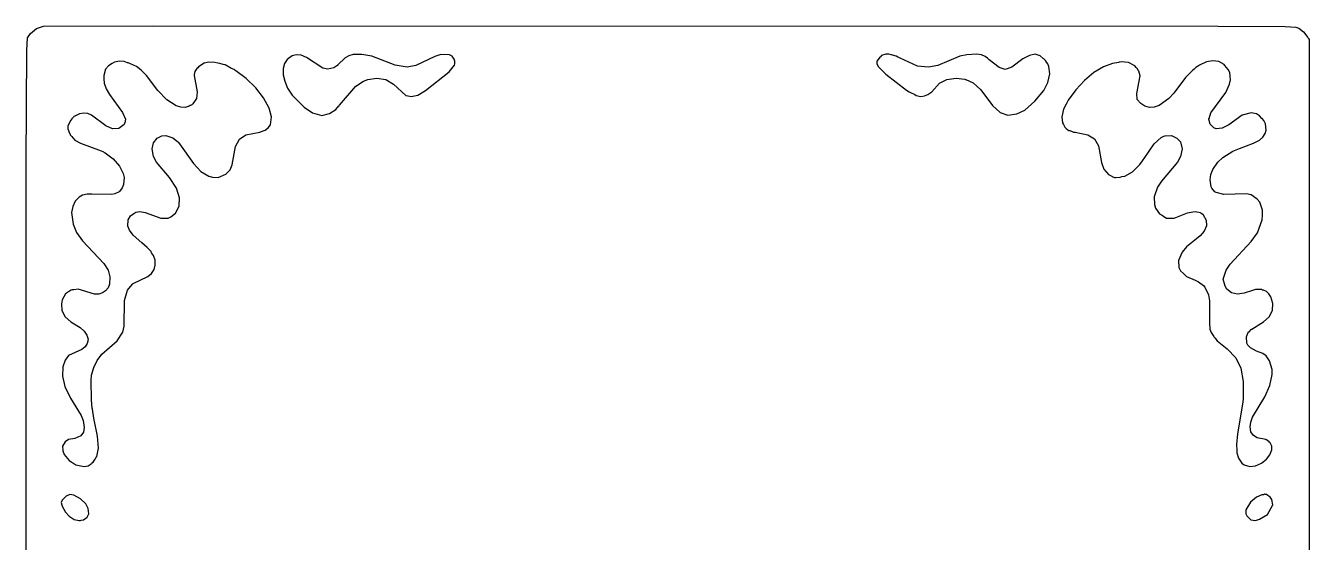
# Model space of a CAD drawing. Header units: millimetres. Extents: x 0 to 300, y 0 to 300.
# Drawn here: x 0.3 to 299.5, y 179.5 to 299.9 of the extents above; entities that cross this region are included whole.
import ezdxf

# ---------------------------------------------------------------- set-up
doc = ezdxf.new("R2010")
doc.units = ezdxf.units.MM
doc.layers.add('CUT', color=7, linetype='CONTINUOUS')

msp = doc.modelspace()

# ---------------------------------------------------------------- linework, layer by layer
at = {"layer": 'CUT'}
msp.add_lwpolyline([(0.3009, 3.7054), (0.391, 267.9403), (0.602, 294.1506), (0.7581, 297.1023), (1.4525, 298.1417), (2.8546, 299.2571), (4.4867, 299.8477), (30.1038, 299.9398), (278.2427, 299.8558), (293.8942, 299.7594), (296.3375, 299.6053), (297.042, 299.3628), (298.1639, 298.4947), (299.2085, 297.1445), (299.2548, 297.0598), (299.2968, 296.9829), (299.4567, 296.6902), (299.5188, 296.5767), (299.5188, 3.4182)], dxfattribs=at)
for points in [[(238.5336, 286.6733), (239.0046, 288.6796), (238.835, 290.4051), (238.6222, 290.7811), (238.5716, 291.0126), (238.265, 291.4123), (238.0196, 291.8461), (237.7569, 292.0748), (237.64, 292.2272), (237.4968, 292.3013), (236.7586, 292.9439), (235.5823, 293.2597), (234.2707, 293.0053), (232.7428, 292.1717), (230.1381, 290.2361), (228.6472, 289.7469), (227.1872, 290.1753), (224.8716, 292.0103), (224.6764, 292.1965), (224.463, 292.3341), (223.9562, 292.7356), (223.0739, 293.1182), (221.9336, 293.2629), (219.6854, 293.1484), (218.0886, 292.7953), (212.9183, 290.6828), (210.7777, 290.2607), (208.1972, 290.502), (204.126, 292.3869), (203.8053, 292.5554), (203.6378, 292.613), (203.1879, 292.8212), (202.3887, 293.042), (202.1585, 293.121), (202.0845, 293.126), (201.4816, 293.2925), (200.796, 293.2878), (199.7727, 292.9711), (199.5439, 292.6989), (199.3832, 292.6182), (198.9915, 292.0876), (198.9855, 292.0346), (198.6816, 291.6731), (198.67, 291.1575), (199.0486, 290.4237), (200.7754, 288.6615), (205.6441, 284.882), (206.274, 284.5419), (206.4201, 284.4253), (207.5354, 283.8606), (207.8766, 283.6763), (208.942, 283.466), (209.8006, 283.5551), (210.6309, 283.9152), (211.4969, 284.5497), (213.334, 286.5257), (214.9846, 287.3815), (217.1861, 287.6686), (219.2247, 287.4361), (219.3337, 287.3999), (219.3638, 287.3899), (219.3991, 287.3782), (219.4581, 287.3586), (221.1465, 286.5947), (222.0464, 285.8605), (222.9383, 284.995), (225.6776, 281.3548), (227.4226, 279.7001), (229.2323, 279.0741), (231.3037, 279.3816), (233.2282, 280.2809), (235.5722, 282.3056), (237.6203, 284.7949)], [(16.6294, 199.211), (16.8579, 199.5161), (17.2624, 201.449), (17.0262, 204.2606), (16.1991, 208.4206), (15.8543, 210.587), (15.8407, 210.6722), (15.8305, 210.7364), (15.8296, 210.7424), (15.6093, 212.7423), (15.5507, 217.2618), (15.6776, 218.4964), (16.1573, 220.2351), (16.987, 221.8734), (18.0501, 223.3651), (21.6069, 226.4775), (22.98, 228.5029), (23.2482, 229.8682), (23.3683, 235.8553), (24.0391, 238.2881), (24.3109, 238.709), (25.2436, 239.7674), (25.3473, 239.8668), (28.7412, 241.4666), (29.632, 242.2098), (30.2563, 243.136), (30.5185, 244.1527), (30.4674, 245.2639), (30.0821, 246.386), (29.6682, 247.0167), (29.5225, 247.273), (29.4554, 247.3411), (29.3086, 247.5649), (28.6038, 248.2053), (28.025, 248.7926), (27.3783, 249.3187), (25.3916, 251.1239), (24.4702, 252.2433), (24.0935, 253.1999), (24.161, 254.6813), (24.7677, 255.6204), (25.4826, 256.1867), (25.9985, 256.4761), (26.9242, 256.6303), (28.171, 256.3845), (31.8281, 255.1014), (33.4861, 255.096), (34.1721, 255.3452), (35.2337, 256.2232), (36.0737, 257.8991), (36.1805, 259.849), (35.439, 262.0628), (33.86, 264.5178), (30.789, 268.1624), (30.0919, 269.4238), (29.7746, 271.2235), (30.065, 272.661), (30.9836, 273.7125), (32.0775, 274.263), (32.9492, 274.3405), (34.5695, 273.7769), (35.6988, 272.9074), (35.7486, 272.859), (35.7747, 272.8336), (35.8442, 272.7662), (36.1962, 272.4244), (39.4038, 267.841), (41.1659, 265.9858), (42.9934, 264.8778), (43.8333, 264.6005), (45.17, 264.5412), (46.957, 265.3039), (48.0028, 266.3188), (48.4001, 267.5242), (49.2065, 271.799), (50.1289, 273.493), (51.5871, 274.4899), (54.9047, 275.1531), (54.9124, 275.1542), (54.9151, 275.1552), (55.03, 275.1781), (56.1151, 275.558), (56.8507, 276.098), (57.3481, 276.8301), (57.6004, 278.6823), (57.0634, 280.7339), (55.7735, 283.0986), (53.931, 285.4417), (51.7189, 287.648), (49.3001, 289.4459), (49.1458, 289.5273), (49.0336, 289.6132), (48.1355, 290.0603), (46.7653, 290.7831), (46.3074, 290.8948), (45.5461, 291.1398), (45.1217, 291.1841), (44.3565, 291.3708), (43.0327, 291.4009), (41.8755, 291.1884), (40.5741, 290.3518), (40.4093, 290.1335), (40.2156, 289.9923), (39.7423, 289.2964), (39.5517, 288.5685), (39.5717, 288.4598), (39.5476, 288.3544), (40.2657, 284.5217), (40.1363, 282.9671), (39.2902, 281.7035), (39.0004, 281.5083), (38.7602, 281.3555), (38.7132, 281.3256), (38.668, 281.2969), (38.4305, 281.1458), (37.5172, 280.9041), (36.5001, 280.9381), (35.4122, 281.2492), (33.1696, 282.6237), (31.122, 284.7921), (28.4595, 288.3285), (27.219, 289.5962), (26.0961, 290.4313), (24.7388, 291.007), (24.2266, 291.2595), (24.0161, 291.3136), (23.2976, 291.6184), (22.1512, 291.6995), (21.0119, 291.4323), (20.4945, 291.1292), (20.4714, 291.1204), (20.4537, 291.1053), (19.5952, 290.6022), (18.9334, 289.7842), (18.493, 288.2889), (18.5206, 287.8566), (18.5022, 287.7121), (18.5408, 287.5384), (18.606, 286.5159), (19.0681, 285.2237), (19.865, 283.8596), (22.8998, 279.6908), (23.5426, 278.1172), (23.4118, 277.3079), (23.3697, 277.1838), (23.3297, 277.0658), (23.2875, 276.9414), (23.2725, 276.8972), (22.0454, 275.9918), (20.5651, 275.8839), (19.0243, 276.6295), (15.6742, 279.0859), (14.7574, 279.4881), (13.8403, 279.5787), (12.8155, 279.4286), (11.9357, 278.9513), (11.8378, 278.9161), (11.755, 278.8533), (11.5556, 278.7451), (11.4473, 278.6198), (11.2719, 278.4866), (11.0811, 278.1957), (10.8101, 277.882), (10.1152, 276.5946), (10.1576, 275.8822), (10.5499, 274.9033), (10.5958, 274.7451), (10.6343, 274.6925), (10.7003, 274.528), (11.077, 274.0882), (11.301, 273.7824), (11.383, 273.7311), (11.7886, 273.2576), (13.0904, 272.5787), (17.9184, 270.7548), (18.2634, 270.5743), (18.4057, 270.4999), (18.5414, 270.4289), (18.8558, 270.2644), (20.7052, 268.8836), (22.2005, 267.1955), (23.0456, 265.5054), (23.2469, 264.5713), (23.1175, 262.9191), (22.7918, 262.1115), (22.1822, 261.3032), (22.0926, 261.2232), (21.1066, 260.7408), (20.3646, 260.6026), (15.7332, 260.6753), (15.5542, 260.692), (15.4824, 260.6792), (14.6015, 260.693), (13.5385, 260.4315), (12.7324, 259.9549), (11.8554, 259.0101), (11.26, 257.7726), (11.0086, 256.3716), (11.3538, 253.6439), (12.1639, 251.7554), (13.5807, 249.8116), (18.5226, 244.5037), (19.4976, 242.9458), (19.9386, 241.4148), (19.8476, 239.7122), (19.5055, 238.8474), (18.9444, 238.1383), (18.2036, 237.6505), (17.3196, 237.3568), (16.375, 237.3256), (12.5073, 238.4884), (11.5133, 238.3758), (11.304, 238.3978), (11.1699, 238.3369), (10.9138, 238.3079), (10.5046, 238.0347), (10.201, 237.8968), (10.0179, 237.7098), (9.5713, 237.4117), (8.8163, 236.0026), (8.6307, 235.133), (8.7454, 233.5365), (9.4924, 232.0997), (10.8023, 230.8989), (13.0272, 229.5813), (13.9393, 228.7324), (14.5897, 227.7985), (14.8378, 226.9016), (14.8417, 226.8768), (14.8436, 226.8644), (14.8453, 226.8537), (14.8512, 226.8159), (14.8259, 226.6441), (14.817, 226.5999), (14.8151, 226.5902), (14.7728, 226.3792), (14.6681, 225.8565), (14.1952, 225.0917), (13.39, 224.4767), (10.304, 223.0868), (9.5431, 221.9874), (8.9879, 220.4371), (8.8713, 218.2469), (9.454, 215.8208), (10.73, 213.0827), (13.2482, 209.0679), (13.7405, 207.8847), (13.953, 206.2492), (13.7533, 205.2057), (13.134, 204.3341), (11.7689, 203.6822), (10.3222, 203.4768), (9.522, 202.9669), (8.8976, 201.9642), (8.9484, 200.8548), (9.2919, 200.0054), (10.4008, 198.6205), (10.7903, 198.3737), (10.8659, 198.3036), (11.3127, 198.0428), (12.0292, 197.5888), (13.9102, 197.148), (14.8737, 197.3285), (15.5704, 197.797), (15.6835, 197.948), (16.0428, 198.2147), (16.5357, 198.8735)], [(73.3721, 281.2779), (73.4635, 281.3991), (77.2591, 285.8278), (79.0431, 287.0339), (80.0881, 287.3963), (82.1829, 287.6686), (84.2796, 287.3861), (86.0733, 286.3092), (88.8833, 283.6774), (89.376, 283.5922), (89.3899, 283.5836), (89.4331, 283.5823), (90.1485, 283.4586), (91.7003, 283.753), (93.5076, 284.8377), (99.012, 289.1442), (100.2727, 290.7655), (100.3039, 291.0656), (100.3517, 291.1539), (100.3327, 291.3436), (100.3674, 291.6773), (100.2731, 291.9374), (100.2704, 291.9643), (100.2594, 291.9753), (100.1957, 292.1511), (99.6824, 292.8015), (99.1226, 293.1219), (97.0684, 293.2089), (95.686, 292.7679), (91.2799, 290.6273), (89.2482, 290.2876), (86.4111, 290.6956), (80.9964, 292.8571), (78.6702, 293.2042), (76.6681, 293.2087), (75.6552, 292.928), (74.7694, 292.4399), (73.0921, 290.7802), (73.0271, 290.727), (72.9682, 290.6789), (72.9213, 290.6405), (72.8687, 290.5974), (72.1455, 290.111), (70.7375, 289.7979), (69.5908, 290.0642), (65.7505, 292.5281), (64.4945, 293.0757), (63.3855, 293.1731), (62.4188, 292.8831), (61.2819, 292.086), (60.6705, 291.1405), (60.336, 289.9438), (60.3369, 289.5665), (60.305, 289.4055), (60.3378, 289.217), (60.3396, 288.4626), (60.6824, 286.9836), (61.3599, 285.3926), (62.4136, 283.7433), (65.1942, 280.9079), (67.1356, 279.6603), (69.3086, 278.998), (71.0923, 279.4368), (72.5773, 280.365), (73.321, 281.2327)], [(290.7699, 201.0646), (290.7716, 201.9642), (290.3891, 202.7288), (290.1922, 202.8719), (290.1582, 202.9253), (289.5567, 203.3897), (289.457, 203.4068), (289.3803, 203.4625), (287.3902, 203.8327), (286.5261, 204.4003), (285.9155, 205.2969), (285.7161, 206.4005), (285.8462, 207.5241), (286.2528, 208.7029), (289.1505, 213.4162), (290.3478, 216.1022), (290.8536, 218.5967), (290.8277, 219.7668), (290.2566, 221.7789), (289.4264, 222.9698), (288.7055, 223.5307), (287.2132, 224.0857), (285.7776, 224.8138), (285.1819, 225.5048), (284.9356, 225.9554), (284.8434, 227.3737), (285.1942, 228.2859), (285.4293, 228.5402), (285.4979, 228.6144), (285.5569, 228.6783), (285.95, 229.1034), (285.9511, 229.1045), (286.0476, 229.166), (286.0552, 229.1708), (286.0682, 229.1791), (286.083, 229.1885), (288.8092, 230.8696), (290.1499, 232.1007), (290.9242, 233.5354), (291.0331, 235.1657), (290.5384, 236.7626), (290.0936, 237.4178), (289.5219, 237.9434), (288.7991, 238.2768), (288.5959, 238.2998), (288.4056, 238.4144), (287.5629, 238.4166), (287.1726, 238.4607), (287.0306, 238.418), (286.9373, 238.4182), (286.2789, 238.1917), (284.3042, 237.5974), (282.7653, 237.3562), (281.3571, 237.6748), (280.3114, 238.5509), (279.8871, 239.2209), (279.4305, 240.8457), (280.1343, 242.93), (281.0281, 244.3561), (285.9733, 249.6371), (287.4731, 251.6905), (288.5443, 254.6852), (288.572, 255.7504), (288.6018, 256.0121), (288.5838, 256.205), (288.6027, 256.9321), (287.9696, 258.7887), (287.3953, 259.5209), (285.9718, 260.537), (284.8542, 260.7532), (279.5564, 260.6026), (277.8056, 261.0506), (277.5283, 261.2439), (276.8162, 262.0833), (276.6572, 262.366), (276.3933, 264.0228), (276.5539, 265.2115), (277.0261, 266.4284), (278.2098, 268.1281), (279.3641, 269.2216), (281.6899, 270.7249), (283.2444, 271.3465), (286.5175, 272.5608), (287.8731, 273.2712), (288.6992, 273.9582), (289.2284, 274.7748), (289.4395, 275.5604), (289.2728, 277.0765), (288.9328, 277.8251), (288.5, 278.2879), (288.4886, 278.3049), (288.4707, 278.3192), (287.8761, 278.955), (287.1666, 279.3521), (285.9477, 279.6379), (283.8502, 279.1009), (280.7605, 276.7969), (279.2178, 276.0105), (277.8207, 275.9247), (277.2218, 276.1382), (276.384, 276.9451), (276.1035, 278.1349), (276.121, 278.237), (276.1277, 278.2762), (276.1298, 278.2889), (276.1345, 278.3166), (276.524, 279.5886), (280.04, 284.3963), (280.9283, 286.3409), (281.1125, 287.2985), (281.047, 288.0994), (281.0526, 288.193), (281.0339, 288.2592), (280.9806, 288.9105), (280.6405, 289.6738), (280.6316, 289.6843), (280.626, 289.7041), (279.8486, 290.6178), (279.8314, 290.6268), (279.6355, 290.8576), (278.4229, 291.5815), (276.9934, 291.7756), (275.5406, 291.4906), (273.9451, 290.7357), (273.4796, 290.3869), (273.072, 290.1567), (272.6504, 289.7656), (272.2903, 289.4957), (271.5722, 288.7653), (271.3554, 288.5641), (271.2855, 288.4737), (270.6726, 287.8502), (267.9363, 284.2172), (266.7434, 282.9606), (264.4786, 281.3443), (263.3573, 280.9699), (262.2787, 280.9046), (261.1889, 281.1887), (260.2583, 281.7726), (259.3819, 282.7586), (259.3092, 284.1237), (260.1192, 288.2812), (259.7871, 289.3051), (259.6212, 289.5249), (259.4913, 289.8975), (259.13, 290.1756), (258.8412, 290.5583), (257.3411, 291.322), (255.6594, 291.4843), (255.1446, 291.399), (255.1229, 291.3994), (255.08, 291.3883), (253.6411, 291.15), (251.5219, 290.3069), (249.2945, 289.0001), (247.104, 287.1963), (245.083, 284.9948), (243.3408, 282.543), (242.9416, 281.7991), (242.881, 281.7068), (242.8458, 281.6208), (242.2228, 280.4598), (241.8063, 278.6669), (242.0046, 277.2762), (242.1959, 276.9268), (242.206, 276.8891), (242.2781, 276.7767), (242.5644, 276.2536), (242.68, 276.1499), (242.7167, 276.0927), (242.8502, 275.9972), (243.2642, 275.6259), (243.4984, 275.5337), (243.515, 275.5218), (243.6602, 275.47), (244.2515, 275.2373), (244.3869, 275.2107), (244.5445, 275.1545), (244.9281, 275.1043), (247.9031, 274.5196), (249.4506, 273.5527), (250.3642, 271.9474), (251.0369, 268.0273), (251.6, 266.4736), (252.6733, 265.2493), (253.3553, 264.9161), (253.5033, 264.8239), (253.5967, 264.7982), (254.1321, 264.5366), (254.4407, 264.5751), (255.4484, 264.6056), (255.8317, 264.7486), (256.5016, 264.8321), (258.2985, 265.8395), (259.9995, 267.5465), (260.6159, 268.4306), (260.7995, 268.646), (261.0221, 269.0133), (263.3744, 272.3876), (265.0025, 273.8787), (265.6341, 274.1717), (265.8633, 274.2486), (265.8793, 274.2539), (265.8876, 274.2567), (265.8893, 274.2573), (267.4065, 274.3118), (268.6413, 273.7298), (269.5028, 272.8908), (269.8937, 271.196), (269.526, 269.4467), (268.7908, 268.1336), (265.0789, 263.704), (264.1609, 262.317), (263.3681, 260.0288), (263.4323, 258.2417), (263.6747, 257.4263), (264.5731, 256.0928), (265.2679, 255.6673), (265.3232, 255.6257), (265.3596, 255.6112), (266.2539, 255.0636), (267.9828, 255.071), (271.1459, 256.3267), (272.3838, 256.5701), (272.9187, 256.6437), (274.1361, 256.3659), (274.1416, 256.3628), (274.1473, 256.3596), (274.1695, 256.347), (274.3133, 256.2658), (274.7151, 255.9706), (274.7243, 255.9604), (274.7359, 255.9475), (274.7399, 255.9431), (274.7911, 255.8864), (275.4702, 254.6134), (275.545, 253.2585), (275.0278, 252.0053), (274.0631, 250.9399), (273.2545, 250.2199), (270.9022, 248.377), (269.8473, 247.1097), (269.0585, 245.1995), (269.0654, 243.5955), (269.5089, 242.7852), (270.1986, 242.1395), (270.3491, 241.9838), (270.3858, 241.9642), (270.8733, 241.5078), (272.9202, 240.6106), (273.6869, 240.2011), (274.8575, 239.3653), (275.1727, 239.0228), (276.0436, 237.1651), (276.2662, 235.8335), (276.2415, 230.6617), (276.3524, 229.1903), (276.6128, 228.4219), (277.2812, 227.4862), (277.3542, 227.3568), (277.4782, 227.2104), (278.0003, 226.4795), (280.3865, 224.603), (282.4101, 222.5493), (283.5917, 220.1441), (284.0903, 217.0219), (284.0621, 212.6264), (284.0551, 212.5174), (284.0535, 212.4925), (284.0491, 212.4236), (284.0326, 212.1661), (282.7937, 204.7721), (282.5575, 202.3229), (282.5672, 202.0208), (282.5588, 201.9466), (282.5906, 201.294), (282.6205, 200.3631), (282.9817, 199.092), (283.815, 197.9908), (284.336, 197.5967), (285.6475, 197.1746), (286.9733, 197.3079), (288.3811, 197.9718), (289.5218, 198.9017), (290.3282, 199.9299)], [(14.3036, 188.5058), (13.0936, 189.6839), (11.5406, 190.5357), (10.5616, 190.6927), (9.7347, 190.249), (8.7858, 189.3085), (8.5472, 188.7791), (8.7774, 187.9356), (9.5668, 186.542), (10.4141, 185.6464), (11.6341, 184.8554), (12.7908, 184.5735), (12.9269, 184.6012), (13.0888, 184.5732), (13.2668, 184.6704), (13.7964, 184.7782), (14.6318, 185.3982), (14.9877, 186.1358), (14.8657, 187.4212)], [(290.3829, 190.0651), (289.5353, 190.6266), (289.2361, 190.623), (289.0419, 190.6985), (288.8141, 190.6179), (288.4708, 190.6138), (287.1885, 190.051), (285.8197, 188.8562), (284.7559, 187.1236), (284.7403, 186.1608), (284.9381, 185.6708), (285.8836, 184.7356), (286.9661, 184.5665), (287.9402, 184.8818), (289.7323, 186.0012), (291.0053, 188.2762), (290.7488, 189.5169)]]:
    msp.add_lwpolyline(points, close=True, dxfattribs=at)

doc.saveas('drawing.dxf')
